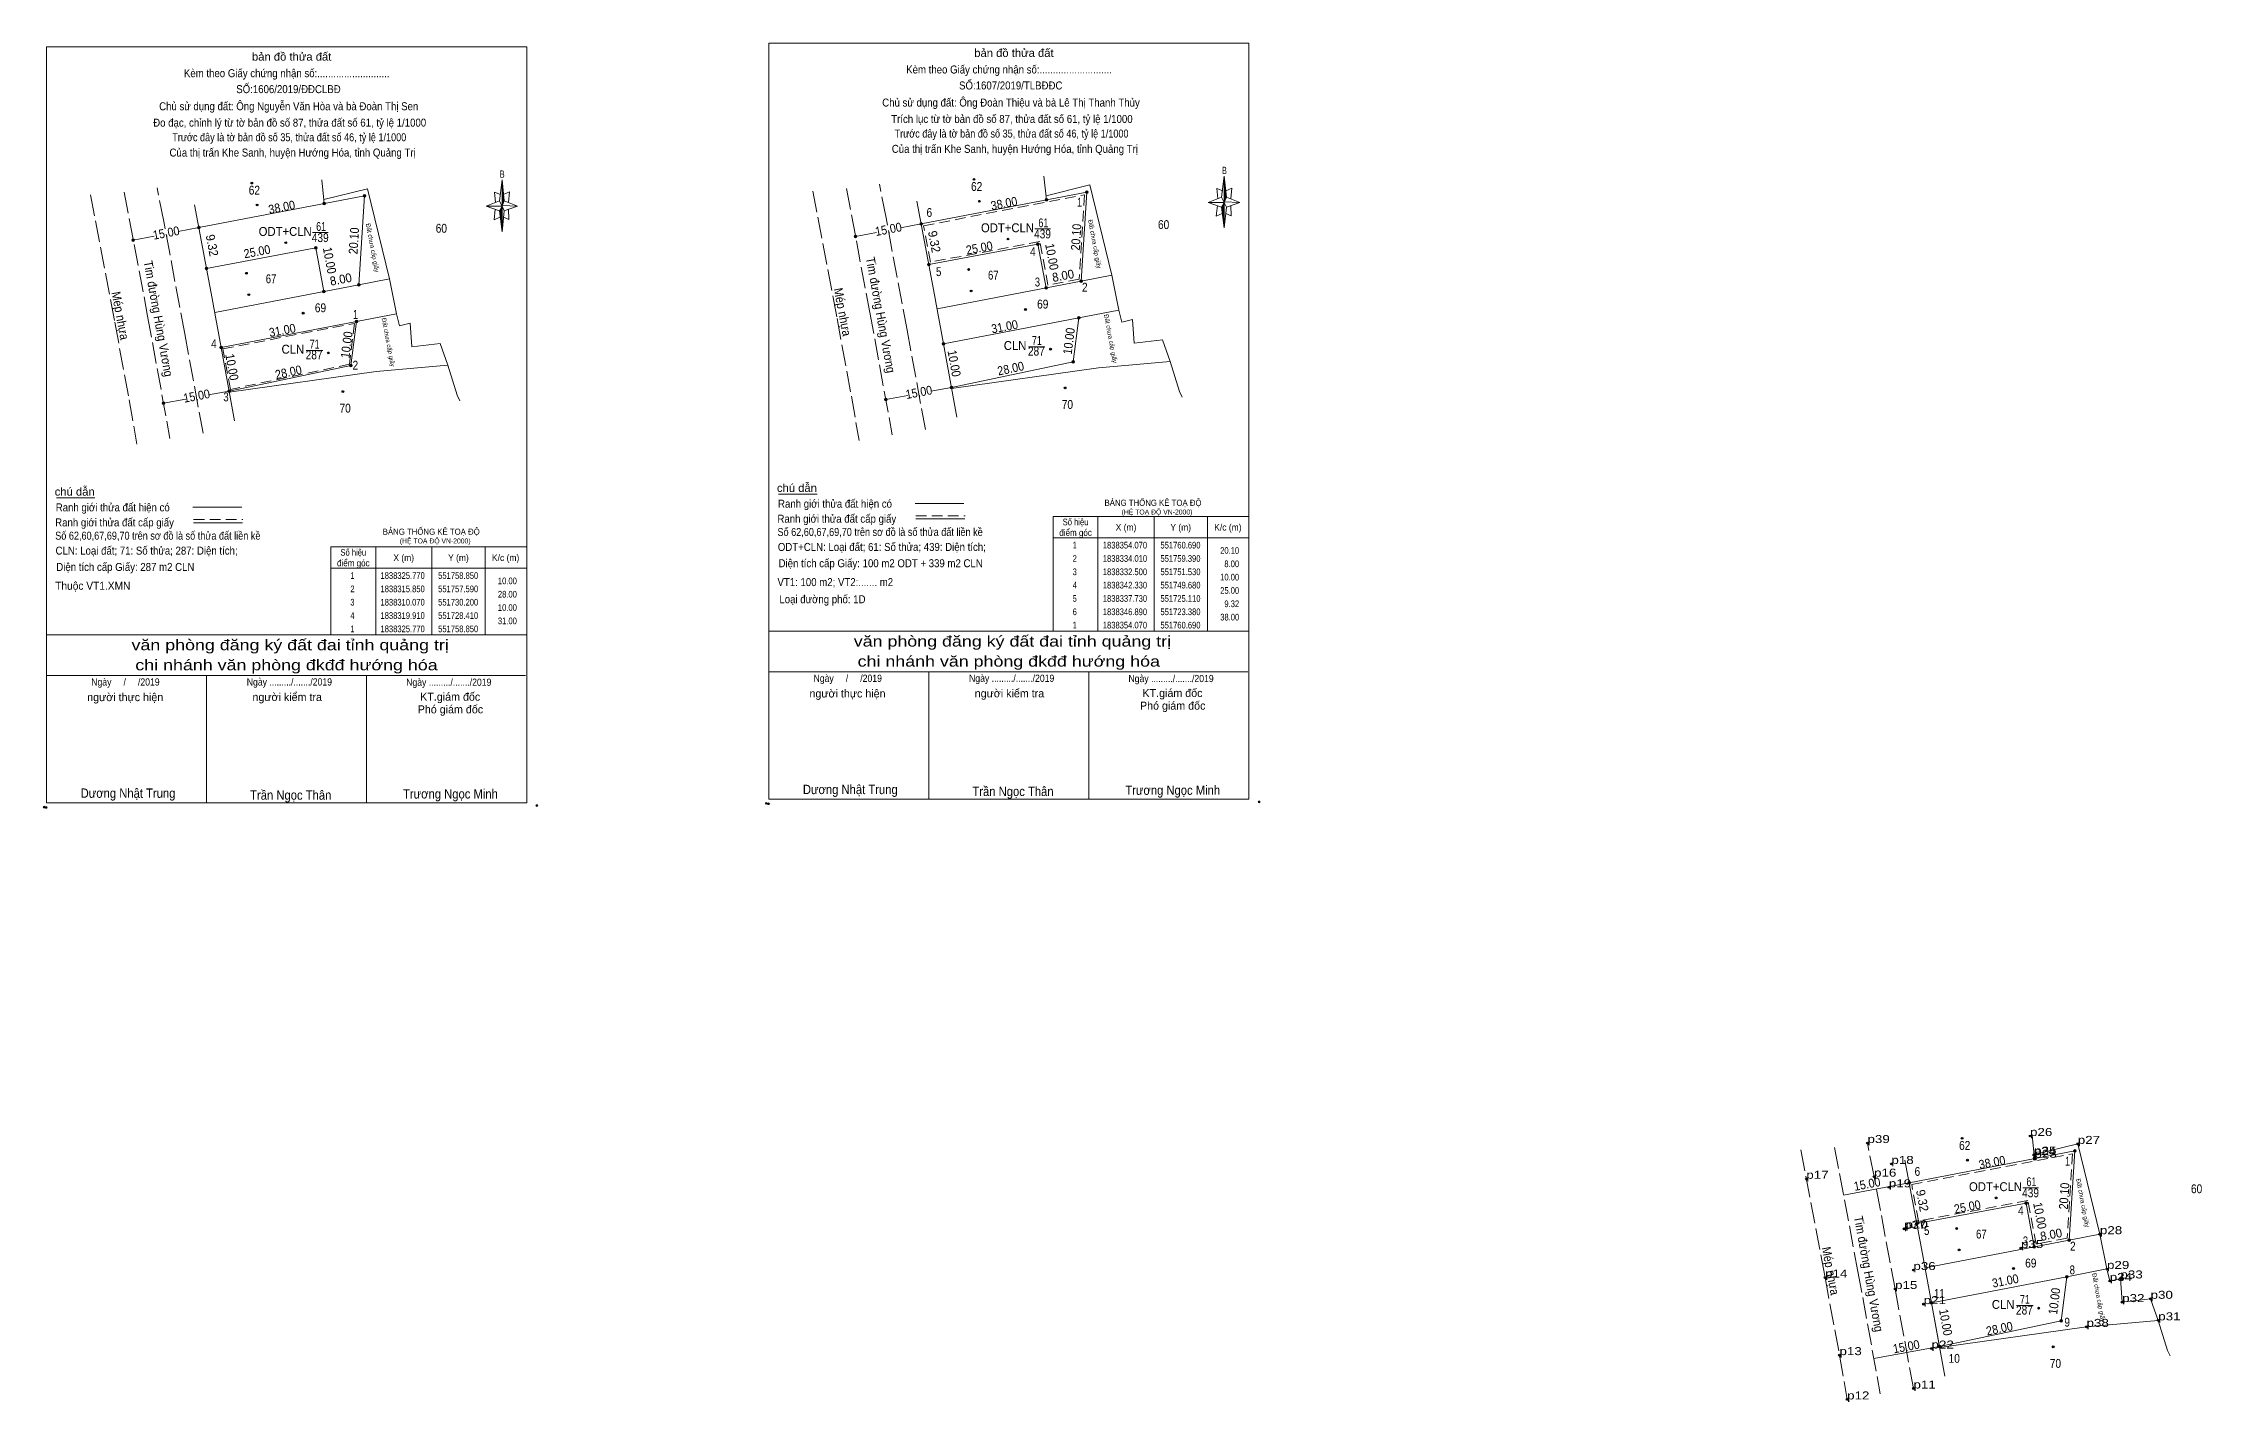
# Model space of a CAD drawing. Header units: metres. Extents: x 551304 to 551866, y 1837872 to 1838603.
# Drawn here: x 551303.7 to 551789.2, y 1838297.6 to 1838603.4 of the extents above; entities that cross this region are included whole.
import ezdxf
from ezdxf.enums import TextEntityAlignment as Align

# ---------------------------------------------------------------- set-up
doc = ezdxf.new("R2010")
doc.units = ezdxf.units.M
doc.header["$LTSCALE"] = 0.8
doc.header["$PDMODE"] = 32
doc.header["$PDSIZE"] = 0.4
doc.linetypes.add('LONG_DASHED', pattern=[7.5, 6, -1.5])
doc.linetypes.add('MEDIUM_DASHED', pattern=[4.5, 3, -1.5])
for name, color, linetype, lineweight in [('1', 7, 'Continuous', 13), ('10', 7, 'Continuous', 13), ('17', 7, 'Continuous', 13), ('5', 7, 'Continuous', 13), ('52', 7, 'Continuous', 13), ('6', 7, 'Continuous', 13), ('63', 7, 'Continuous', 13)]:
    doc.layers.add(name, color=color, linetype=linetype, lineweight=lineweight)
for name, color, linetype in [('12', 7, 'Continuous'), ('13', 7, 'Continuous'), ('7', 7, 'Continuous')]:
    doc.layers.add(name, color=color, linetype=linetype)

msp = doc.modelspace()

# ---------------------------------------------------------------- hatches: boundary and pattern name
at = {"layer": '5'}
for points in [[(551406.89, 1838572.6), (551407.37, 1838567.92), (551406.89, 1838566.72)], [(551569.35, 1838573.43), (551569.83, 1838568.75), (551569.35, 1838567.55)], [(551406.89, 1838566.72), (551406.89, 1838560.96), (551406.29, 1838565.64)], [(551569.35, 1838567.55), (551569.35, 1838561.79), (551568.75, 1838566.47)]]:
    msp.add_hatch(color=256, dxfattribs=at).paths.add_polyline_path(points)
at = {"layer": '63'}
for points in [[(551367.2, 1838567.3, 1), (551366.6, 1838567.3, 1)], [(551376.29, 1838569.05, 1), (551375.69, 1838569.05, 1)], [(551529.66, 1838568.13, 1), (551529.06, 1838568.13, 1)], [(551538.75, 1838569.88, 1), (551538.15, 1838569.88, 1)], [(551338.98, 1838561.87, 1), (551338.38, 1838561.87, 1)], [(551501.44, 1838562.7, 1), (551500.84, 1838562.7, 1)], [(551324.24, 1838559.08, 1), (551323.64, 1838559.08, 1)], [(551365.28, 1838557.31, 1), (551364.68, 1838557.31, 1)], [(551486.7, 1838559.91, 1), (551486.1, 1838559.91, 1)], [(551527.74, 1838558.14, 1), (551527.14, 1838558.14, 1)], [(551340.71, 1838552.71, 1), (551340.11, 1838552.71, 1)], [(551503.17, 1838553.54, 1), (551502.57, 1838553.54, 1)], [(551367.13, 1838547.48, 1), (551366.53, 1838547.48, 1)], [(551374.99, 1838548.99, 1), (551374.39, 1838548.99, 1)], [(551529.59, 1838548.31, 1), (551528.99, 1838548.31, 1)], [(551537.45, 1838549.82, 1), (551536.85, 1838549.82, 1)], [(551374.45, 1838540.75, 1), (551373.85, 1838540.75, 1)], [(551536.91, 1838541.58, 1), (551536.31, 1838541.58, 1)], [(551344.01, 1838534.89, 1), (551343.41, 1838534.89, 1)], [(551506.47, 1838535.72, 1), (551505.87, 1838535.72, 1)], [(551373.19, 1838530.83, 1), (551372.59, 1838530.83, 1)], [(551535.65, 1838531.66, 1), (551535.05, 1838531.66, 1)], [(551345.8, 1838525.05, 1), (551345.2, 1838525.05, 1)], [(551493.5, 1838523.2, 1), (551492.9, 1838523.2, 1)], [(551508.26, 1838525.88, 1), (551507.66, 1838525.88, 1)], [(551331.04, 1838522.37, 1), (551330.44, 1838522.37, 1)], [(551760.99, 1838354.07, 1), (551760.39, 1838354.07, 1)], [(551751.9, 1838352.32, 1), (551751.3, 1838352.32, 1)], [(551723.68, 1838346.89, 1), (551723.08, 1838346.89, 1)], [(551749.98, 1838342.33, 1), (551749.38, 1838342.33, 1)], [(551725.41, 1838337.73, 1), (551724.81, 1838337.73, 1)], [(551759.69, 1838334.01, 1), (551759.09, 1838334.01, 1)], [(551751.83, 1838332.5, 1), (551751.23, 1838332.5, 1)], [(551759.15, 1838325.77, 1), (551758.55, 1838325.77, 1)], [(551728.71, 1838319.91, 1), (551728.11, 1838319.91, 1)], [(551757.89, 1838315.85, 1), (551757.29, 1838315.85, 1)], [(551730.5, 1838310.07, 1), (551729.9, 1838310.07, 1)]]:
    msp.add_hatch(color=256, dxfattribs=at).paths.add_polyline_path(points)

# ---------------------------------------------------------------- linework, layer by layer
at = {"layer": '1', "linetype": 'MEDIUM_DASHED'}
for points in [[(551537.91, 1838569.27), (551536.68, 1838550.24), (551529.69, 1838548.9), (551527.84, 1838558.72), (551503.27, 1838554.12), (551501.72, 1838562.3)], [(551373.74, 1838540.32), (551372.57, 1838531.12), (551345.78, 1838525.47), (551344.12, 1838534.61)], [(551760.15, 1838353.46), (551758.92, 1838334.43), (551751.93, 1838333.09), (551750.08, 1838342.91), (551725.51, 1838338.31), (551723.96, 1838346.49)]]:
    msp.add_lwpolyline(points, close=True, dxfattribs=at)
at = {"layer": '1'}
msp.add_lwpolyline([(551758.85, 1838325.77), (551757.59, 1838315.85), (551730.2, 1838310.07), (551728.41, 1838319.91)], close=True, dxfattribs=at)
at = {"layer": '10'}
for p, q in [((551366.33, 1838572.61), (551366.9, 1838567.3)), ((551528.79, 1838573.44), (551529.36, 1838568.13)), ((551337.71, 1838566.99), (551341.92, 1838544.73)), ((551374.69, 1838548.99), (551375.99, 1838569.05)), ((551500.17, 1838567.82), (551504.38, 1838545.56)), ((551537.15, 1838549.82), (551538.45, 1838569.88)), ((551340.41, 1838552.71), (551364.98, 1838557.31)), ((551366.83, 1838547.48), (551364.98, 1838557.31)), ((551502.87, 1838553.54), (551527.44, 1838558.14)), ((551529.29, 1838548.31), (551527.44, 1838558.14)), ((551342.28, 1838542.76), (551374.69, 1838548.99)), ((551374.69, 1838548.99), (551381.6, 1838550.32)), ((551504.74, 1838543.59), (551537.15, 1838549.82)), ((551537.15, 1838549.82), (551544.06, 1838551.15)), ((551341.94, 1838544.63), (551343.71, 1838534.89)), ((551374.15, 1838540.75), (551383.19, 1838542.49)), ((551504.4, 1838545.46), (551506.17, 1838535.72)), ((551536.61, 1838541.58), (551545.65, 1838543.32)), ((551343.71, 1838534.89), (551374.15, 1838540.75)), ((551506.17, 1838535.72), (551536.61, 1838541.58)), ((551343.71, 1838534.89), (551346.71, 1838518.4)), ((551506.17, 1838535.72), (551509.17, 1838519.23)), ((551345.54, 1838524.83), (551378.6, 1838529.46)), ((551378.6, 1838529.46), (551394.72, 1838530.93)), ((551508, 1838525.66), (551541.06, 1838530.29)), ((551541.06, 1838530.29), (551557.18, 1838531.76)), ((551396.83, 1838524.13), (551397.41, 1838522.92)), ((551559.29, 1838524.96), (551559.87, 1838523.75)), ((551751.03, 1838357.63), (551751.6, 1838352.32)), ((551759.39, 1838334.01), (551760.69, 1838354.07)), ((551722.41, 1838352.01), (551726.62, 1838329.75)), ((551725.11, 1838337.73), (551749.68, 1838342.33)), ((551751.53, 1838332.5), (551749.68, 1838342.33)), ((551726.98, 1838327.78), (551759.39, 1838334.01)), ((551759.39, 1838334.01), (551766.3, 1838335.34)), ((551726.64, 1838329.65), (551728.41, 1838319.91)), ((551728.41, 1838319.91), (551758.85, 1838325.77)), ((551758.85, 1838325.77), (551767.89, 1838327.51)), ((551728.41, 1838319.91), (551731.41, 1838303.42)), ((551730.24, 1838309.85), (551763.3, 1838314.48)), ((551763.3, 1838314.48), (551779.42, 1838315.95)), ((551781.53, 1838309.15), (551782.11, 1838307.94))]:
    msp.add_line(p, q, dxfattribs=at)
at = {"layer": '10', "linetype": 'LONG_DASHED'}
for points in [[(551502.13, 1838516.42), (551497.99, 1838538.82), (551493.26, 1838564.1), (551491.78, 1838571.66)], [(551314.33, 1838569.27), (551319.79, 1838540.57), (551323.02, 1838523.1), (551324.74, 1838513.13)], [(551321.9, 1838569.85), (551327.18, 1838541.94), (551332.19, 1838514.41)], [(551339.67, 1838515.59), (551335.53, 1838537.99), (551330.8, 1838563.27), (551329.32, 1838570.83)], [(551476.79, 1838570.1), (551482.25, 1838541.4), (551485.48, 1838523.93), (551487.2, 1838513.96)], [(551484.36, 1838570.68), (551489.64, 1838542.77), (551494.65, 1838515.24)], [(551699.03, 1838354.29), (551704.49, 1838325.59), (551707.72, 1838308.12), (551709.44, 1838298.15)], [(551706.6, 1838354.87), (551711.88, 1838326.96), (551716.89, 1838299.43)], [(551724.37, 1838300.61), (551720.23, 1838323.01), (551715.5, 1838348.29), (551714.02, 1838355.85)]]:
    msp.add_lwpolyline(points, dxfattribs=at)
at = {"layer": '10'}
for points in [[(551529.26, 1838569.06), (551539.08, 1838571.47), (551544.06, 1838551.15)], [(551366.8, 1838568.23), (551376.62, 1838570.64), (551381.6, 1838550.32)], [(551394.72, 1838530.93), (551393, 1838535.78), (551386.61, 1838535.04), (551386.22, 1838540.36), (551383.82, 1838539.78), (551383.19, 1838542.49), (551381.6, 1838550.32)], [(551557.18, 1838531.76), (551555.46, 1838536.61), (551549.07, 1838535.87), (551548.68, 1838541.19), (551546.28, 1838540.61), (551545.65, 1838543.32), (551544.06, 1838551.15)], [(551345.5, 1838525.05), (551372.89, 1838530.83), (551374.15, 1838540.75)], [(551507.96, 1838525.88), (551535.35, 1838531.66), (551536.61, 1838541.58)], [(551394.72, 1838530.93), (551396.83, 1838524.13), (551397.41, 1838522.92)], [(551557.18, 1838531.76), (551559.29, 1838524.96), (551559.87, 1838523.75)], [(551751.5, 1838353.25), (551761.32, 1838355.66), (551766.3, 1838335.34)], [(551779.42, 1838315.95), (551777.7, 1838320.8), (551771.31, 1838320.06), (551770.92, 1838325.38), (551768.52, 1838324.8), (551767.89, 1838327.51), (551766.3, 1838335.34)], [(551730.2, 1838310.07), (551757.59, 1838315.85), (551758.85, 1838325.77)], [(551779.42, 1838315.95), (551781.53, 1838309.15), (551782.11, 1838307.94)]]:
    msp.add_lwpolyline(points, dxfattribs=at)
at = {"layer": '13'}
for p in [(551350.59, 1838571.9), (551513.05, 1838572.73), (551351.79, 1838566.97), (551514.25, 1838567.8), (551358.24, 1838558.48), (551520.7, 1838559.31), (551511.85, 1838552.44), (551349.39, 1838551.61), (551512.41, 1838547.61), (551349.95, 1838546.78), (551362.17, 1838542.61), (551524.63, 1838543.44), (551367.82, 1838533.68), (551530.28, 1838534.51), (551371.1, 1838524.97), (551533.56, 1838525.8), (551735.29, 1838356.92), (551736.49, 1838351.99), (551742.94, 1838343.5), (551734.09, 1838336.63), (551734.65, 1838331.8), (551746.87, 1838327.63), (551752.52, 1838318.7), (551755.8, 1838309.99)]:
    msp.add_point(p, dxfattribs=at)
at = {"layer": '17'}
for p, q in [((551306.65, 1838501.07), (551315.33, 1838501.07)), ((551469.11, 1838501.9), (551477.79, 1838501.9))]:
    msp.add_line(p, q, dxfattribs=at)
at = {"layer": '5'}
for p, q in [((551406.29, 1838567.92), (551406.89, 1838572.6)), ((551568.75, 1838568.75), (551569.35, 1838573.43)), ((551406.29, 1838565.64), (551403.29, 1838566.72)), ((551407.37, 1838567.92), (551410.37, 1838566.72)), ((551568.75, 1838566.47), (551565.75, 1838567.55)), ((551569.83, 1838568.75), (551572.83, 1838567.55)), ((551570.79, 1838566.83), (551570.91, 1838564.55)), ((551407.37, 1838565.64), (551406.89, 1838560.96)), ((551408.45, 1838563.72), (551407.25, 1838564.2)), ((551408.33, 1838566), (551408.45, 1838563.72)), ((551569.83, 1838566.47), (551569.35, 1838561.79)), ((551570.91, 1838564.55), (551569.71, 1838565.03)), ((551304.44, 1838470.2), (551412.44, 1838470.2)), ((551466.9, 1838471.03), (551574.9, 1838471.03)), ((551304.44, 1838461.08), (551412.2, 1838461.08)), ((551304.44, 1838461.08), (551412.2, 1838461.08)), ((551304.44, 1838461.08), (551412.2, 1838461.08)), ((551340.44, 1838432.4), (551340.44, 1838461.08)), ((551376.44, 1838432.4), (551376.44, 1838461.08)), ((551466.9, 1838461.91), (551574.66, 1838461.91)), ((551466.9, 1838461.91), (551574.66, 1838461.91)), ((551466.9, 1838461.91), (551574.66, 1838461.91)), ((551502.9, 1838433.23), (551502.9, 1838461.91)), ((551538.9, 1838433.23), (551538.9, 1838461.91))]:
    msp.add_line(p, q, dxfattribs=at)
for points in [[(551304.44, 1838602.56), (551412.44, 1838602.56), (551412.44, 1838432.4), (551304.44, 1838432.4)], [(551466.9, 1838603.39), (551574.9, 1838603.39), (551574.9, 1838433.23), (551466.9, 1838433.23)], [(551406.89, 1838572.6), (551407.37, 1838567.92), (551406.89, 1838566.72)], [(551569.35, 1838573.43), (551569.83, 1838568.75), (551569.35, 1838567.55)], [(551406.89, 1838566.72), (551403.29, 1838566.72), (551406.29, 1838567.92), (551407.37, 1838565.64), (551410.37, 1838566.72), (551406.89, 1838566.84)], [(551406.89, 1838566.72), (551406.89, 1838560.96), (551406.29, 1838565.64)], [(551569.35, 1838567.55), (551565.75, 1838567.55), (551568.75, 1838568.75), (551569.83, 1838566.47), (551572.83, 1838567.55), (551569.35, 1838567.67)], [(551569.35, 1838567.55), (551569.35, 1838561.79), (551568.75, 1838566.47)]]:
    msp.add_lwpolyline(points, close=True, dxfattribs=at)
for points in [[(551406.89, 1838566.72), (551406.29, 1838567.92), (551403.29, 1838566.72)], [(551406.53, 1838569.36), (551405.21, 1838569.84), (551405.45, 1838567.56)], [(551406.89, 1838566.72), (551407.37, 1838565.64), (551410.37, 1838566.72)], [(551407.25, 1838569.36), (551408.57, 1838569.96), (551408.33, 1838567.56)], [(551569.35, 1838567.55), (551568.75, 1838568.75), (551565.75, 1838567.55)], [(551567.79, 1838566.83), (551567.55, 1838564.43), (551568.87, 1838565.03)], [(551568.99, 1838570.19), (551567.67, 1838570.67), (551567.91, 1838568.39)], [(551569.35, 1838567.55), (551569.83, 1838566.47), (551572.83, 1838567.55)], [(551569.71, 1838570.19), (551571.03, 1838570.79), (551570.79, 1838568.39)], [(551405.33, 1838566), (551405.09, 1838563.6), (551406.41, 1838564.2)], [(551412.44, 1838432.4), (551304.44, 1838432.4), (551304.44, 1838461.08)], [(551574.9, 1838433.23), (551466.9, 1838433.23), (551466.9, 1838461.91)]]:
    msp.add_lwpolyline(points, dxfattribs=at)
for p in [(551303.88, 1838431.47), (551304.36, 1838431.39), (551466.34, 1838432.3), (551466.82, 1838432.22)]:
    msp.add_point(p, dxfattribs=at)
at = {"layer": '52'}
for p, q in [((551375.99, 1838569.05), (551338.68, 1838561.87)), ((551538.45, 1838569.88), (551501.14, 1838562.7)), ((551760.69, 1838354.07), (551723.38, 1838346.89))]:
    msp.add_line(p, q, dxfattribs=at)
at = {"layer": '6'}
for p, q in [((551337.37, 1838498.98), (551348.33, 1838498.98)), ((551499.83, 1838499.81), (551510.79, 1838499.81)), ((551337.53, 1838495.47), (551348.5, 1838495.47)), ((551499.99, 1838496.3), (551510.96, 1838496.3))]:
    msp.add_line(p, q, dxfattribs=at)
at = {"layer": '6', "linetype": 'MEDIUM_DASHED'}
for p, q in [((551337.53, 1838496.21), (551348.57, 1838496.21)), ((551499.99, 1838497.04), (551511.03, 1838497.04))]:
    msp.add_line(p, q, dxfattribs=at)
at = {"layer": '6'}
for p in [(551414.72, 1838431.8), (551577.18, 1838432.63)]:
    msp.add_point(p, dxfattribs=at)
at = {"layer": '63'}
for p, q in [((551334.04, 1838560.99), (551338.68, 1838561.87)), ((551496.5, 1838561.82), (551501.14, 1838562.7)), ((551323.94, 1838559.08), (551328.64, 1838559.97)), ((551364.29, 1838560.75), (551367.82, 1838560.75)), ((551486.4, 1838559.91), (551491.1, 1838560.8)), ((551526.75, 1838561.58), (551530.28, 1838561.58)), ((551362.86, 1838534.25), (551366.56, 1838534.25)), ((551525.32, 1838535.08), (551529.02, 1838535.08)), ((551330.74, 1838522.37), (551335.74, 1838523.28)), ((551340.85, 1838524.21), (551345.5, 1838525.05)), ((551493.2, 1838523.2), (551498.2, 1838524.11)), ((551503.31, 1838525.04), (551507.96, 1838525.88)), ((551540.94, 1838496.83), (551540.94, 1838471.03)), ((551553.54, 1838496.83), (551553.54, 1838471.03)), ((551565.54, 1838496.83), (551565.54, 1838471.03)), ((551378.48, 1838490), (551378.48, 1838470.2)), ((551391.08, 1838490), (551391.08, 1838470.2)), ((551403.08, 1838490), (551403.08, 1838470.2)), ((551530.86, 1838492.03), (551574.9, 1838492.03)), ((551368.4, 1838485.2), (551412.44, 1838485.2)), ((551708.64, 1838344.1), (551723.38, 1838346.89)), ((551748.99, 1838345.77), (551752.52, 1838345.77)), ((551747.56, 1838319.27), (551751.26, 1838319.27)), ((551715.44, 1838307.39), (551730.2, 1838310.07))]:
    msp.add_line(p, q, dxfattribs=at)
for points in [[(551530.86, 1838496.83), (551574.9, 1838496.83), (551574.9, 1838471.03), (551530.86, 1838471.03)], [(551368.4, 1838490), (551412.44, 1838490), (551412.44, 1838470.2), (551368.4, 1838470.2)]]:
    msp.add_lwpolyline(points, close=True, dxfattribs=at)
for centre in [(551366.9, 1838567.3), (551375.99, 1838569.05), (551529.36, 1838568.13), (551538.45, 1838569.88), (551338.68, 1838561.87), (551501.14, 1838562.7), (551323.94, 1838559.08), (551364.98, 1838557.31), (551486.4, 1838559.91), (551527.44, 1838558.14), (551340.41, 1838552.71), (551502.87, 1838553.54), (551366.83, 1838547.48), (551374.69, 1838548.99), (551529.29, 1838548.31), (551537.15, 1838549.82), (551374.15, 1838540.75), (551536.61, 1838541.58), (551343.71, 1838534.89), (551506.17, 1838535.72), (551372.89, 1838530.83), (551535.35, 1838531.66), (551345.5, 1838525.05), (551493.2, 1838523.2), (551507.96, 1838525.88), (551330.74, 1838522.37), (551760.69, 1838354.07), (551751.6, 1838352.32), (551723.38, 1838346.89), (551749.68, 1838342.33), (551725.11, 1838337.73), (551759.39, 1838334.01), (551751.53, 1838332.5), (551758.85, 1838325.77), (551728.41, 1838319.91), (551757.59, 1838315.85), (551730.2, 1838310.07)]:
    msp.add_circle(centre, 0.3, dxfattribs=at)
at = {"layer": '7'}
for p in [(551714.02, 1838355.85), (551750.58, 1838357.44), (551751.4, 1838353.14), (551751.5, 1838353.25), (551761.32, 1838355.67), (551715.51, 1838348.29), (551719.4, 1838351.15), (551751.58, 1838352.54), (551700.26, 1838347.81), (551718.83, 1838345.89), (551722.24, 1838336.55), (551722.58, 1838336.64), (551766.3, 1838335.34), (551748.54, 1838332.21), (551704.49, 1838325.59), (551724.34, 1838327.27), (551767.89, 1838327.51), (551768.52, 1838324.8), (551770.92, 1838325.38), (551720.23, 1838323.01), (551726.65, 1838319.6), (551771.31, 1838320.05), (551777.7, 1838320.81), (551763.3, 1838314.48), (551779.42, 1838315.95), (551728.43, 1838309.6), (551707.72, 1838308.12), (551724.37, 1838300.61), (551709.44, 1838298.15)]:
    msp.add_point(p, dxfattribs=at)

# ---------------------------------------------------------------- texts
at = {"layer": '1'}
for s, width, p in [('62', 0.85, (551513.645, 1838570.13)), ('62', 0.85, (551351.185, 1838569.3)), ('ODT+CLN', 0.95, (551358.12, 1838560.01)), ('61', 0.75, (551366.2, 1838561.13)), ('60', 0.85, (551393.24, 1838560.72)), ('ODT+CLN', 0.95, (551520.58, 1838560.84)), ('61', 0.75, (551528.66, 1838561.96)), ('60', 0.85, (551555.7, 1838561.55)), ('439', 0.85, (551366, 1838558.62)), ('439', 0.85, (551528.46, 1838559.45)), ('67', 0.8, (551517.395, 1838550.18)), ('67', 0.8, (551354.935, 1838549.35)), ('69', 0.85, (551366.055, 1838542.83)), ('69', 0.85, (551528.515, 1838543.66)), ('71', 0.75, (551527.2, 1838535.49)), ('CLN', 0.95, (551359.835, 1838533.51)), ('287', 0.85, (551364.62, 1838532.24)), ('71', 0.75, (551364.74, 1838534.66)), ('CLN', 0.95, (551522.295, 1838534.34)), ('287', 0.85, (551527.08, 1838533.07)), ('70', 0.85, (551534.06, 1838521.07)), ('70', 0.85, (551371.6, 1838520.24)), ('62', 0.85, (551735.885, 1838354.32)), ('61', 0.75, (551750.9, 1838346.15)), ('ODT+CLN', 0.95, (551742.82, 1838345.03)), ('439', 0.85, (551750.7, 1838343.64)), ('60', 0.85, (551788.05, 1838344.56)), ('67', 0.8, (551739.635, 1838334.37)), ('69', 0.85, (551750.755, 1838327.85)), ('CLN', 0.95, (551744.535, 1838318.53)), ('287', 0.85, (551749.32, 1838317.26)), ('71', 0.75, (551749.44, 1838319.68)), ('70', 0.85, (551756.3, 1838305.26))]:
    msp.add_text(s, height=2, dxfattribs=dict(at, width=width)).set_placement(p, align=Align.CENTER)
for s, height, width, p in [('BẢNG THỐNG KÊ TOẠ ĐỘ ', 1.38, 0.95, (551542.41, 1838499.26)), ('(HỆ TOẠ ĐỘ VN-2000)', 1.116, 0.9, (551546.25, 1838497.31)), ('BẢNG THỐNG KÊ TOẠ ĐỘ ', 1.38, 0.95, (551380.06, 1838492.75)), ('(HỆ TOẠ ĐỘ VN-2000)', 1.116, 0.9, (551383.9, 1838490.8))]:
    msp.add_text(s, height=height, dxfattribs=dict(at, width=width)).set_placement(p)
at = {"layer": '12', "width": 1.25}
for s, p in [('p26', (551750.58, 1838357.44)), ('p39', (551714.02, 1838355.85)), ('p18', (551719.4, 1838351.15)), ('p24', (551751.4, 1838353.14)), ('p25', (551751.5, 1838353.25)), ('p23', (551751.58, 1838352.54)), ('p27', (551761.32, 1838355.66)), ('p17', (551700.26, 1838347.81)), ('p16', (551715.5, 1838348.29)), ('p19', (551718.83, 1838345.89)), ('p37', (551722.24, 1838336.55)), ('p20', (551722.58, 1838336.64)), ('p35', (551748.54, 1838332.22)), ('p28', (551766.3, 1838335.34)), ('p36', (551724.34, 1838327.27)), ('p29', (551767.89, 1838327.51)), ('p14', (551704.49, 1838325.59)), ('p15', (551720.23, 1838323.01)), ('p34', (551768.52, 1838324.8)), ('p33', (551770.92, 1838325.38)), ('p21', (551726.65, 1838319.6)), ('p32', (551771.31, 1838320.06)), ('p30', (551777.7, 1838320.8)), ('p38', (551763.3, 1838314.48)), ('p31', (551779.42, 1838315.95)), ('p13', (551707.72, 1838308.12)), ('p22', (551728.43, 1838309.6)), ('p12', (551709.44, 1838298.15)), ('p11', (551724.37, 1838300.61))]:
    msp.add_text(s, height=1.8, dxfattribs=at).set_placement(p)
at = {"layer": '5'}
for s, height, width, p in [('bản đồ thửa đất', 1.8, 1.05, (551359.57, 1838599.46)), ('bản đồ thửa đất', 1.8, 1.05, (551522.03, 1838600.29)), ('Kèm theo Giấy chứng nhận số:...........................', 1.8, 0.9, (551358.46, 1838595.73)), ('Kèm theo Giấy chứng nhận số:...........................', 1.8, 0.9, (551520.92, 1838596.56)), ('SỐ:1606/2019/ĐĐCLBĐ', 1.8, 0.9, (551358.855, 1838592.14)), ('Chủ sử dụng đất: Ông Đoàn Thiệu và bà Lê Thị Thanh Thủy', 1.8, 0.9, (551521.37, 1838589.12)), ('SỐ:1607/2019/TLBĐĐC', 1.8, 0.9, (551521.315, 1838592.97)), ('Đo đạc, chỉnh lý từ tờ bản đồ số 87, thửa đất số 61, tỷ lệ 1/1000 ', 1.8, 0.9, (551359.425, 1838584.6)), ('Chủ sử dụng đất: Ông Nguyễn Văn Hòa và bà Đoàn Thị Sen', 1.8, 0.9, (551358.91, 1838588.29)), ('Trích lục từ tờ bản đồ số 87, thửa đất số 61, tỷ lệ 1/1000 ', 1.8, 0.9, (551521.885, 1838585.43)), ('Trước đây là tờ bản đồ số 35, thửa đất số 46, tỷ lệ 1/1000 ', 1.8, 0.85, (551359.32, 1838581.31)), ('Trước đây là tờ bản đồ số 35, thửa đất số 46, tỷ lệ 1/1000 ', 1.8, 0.85, (551521.78, 1838582.14)), ('Của thị trấn Khe Sanh, huyện Hướng Hóa, tỉnh Quảng Trị', 1.8, 0.9, (551359.785, 1838577.87)), ('Của thị trấn Khe Sanh, huyện Hướng Hóa, tỉnh Quảng Trị', 1.8, 0.9, (551522.245, 1838578.7)), ('B', 1.653, 0.75, (551406.92, 1838573.08)), ('B', 1.653, 0.75, (551569.38, 1838573.91)), ('văn phòng đăng ký đất đai tỉnh quảng trị', 2.4, 1.25, (551521.695, 1838467.59)), ('văn phòng đăng ký đất đai tỉnh quảng trị', 2.4, 1.25, (551359.235, 1838466.76)), ('chi nhánh văn phòng đkđđ hướng hóa', 2.4, 1.25, (551358.41, 1838462.25)), ('chi nhánh văn phòng đkđđ hướng hóa', 2.4, 1.25, (551520.875, 1838463.08)), ('Ngày     /     /2019', 1.62, 0.9, (551322.185, 1838458.81)), ('Ngày ........./......./2019', 1.62, 0.9, (551359.06, 1838458.82)), ('Ngày ........./......./2019', 1.62, 0.9, (551394.91, 1838458.76)), ('Ngày     /     /2019', 1.62, 0.9, (551484.65, 1838459.64)), ('Ngày ........./......./2019', 1.62, 0.9, (551521.525, 1838459.65)), ('Ngày ........./......./2019', 1.62, 0.9, (551557.375, 1838459.59)), ('Dương Nhật Trung', 2.1, 0.9, (551322.77, 1838433.55)), ('Trương Ngọc Minh', 2.1, 0.9, (551395.29, 1838433.39)), ('Dương Nhật Trung', 2.1, 0.9, (551485.23, 1838434.38)), ('Trần Ngọc Thân', 2.1, 0.9, (551521.825, 1838433.95)), ('Trương Ngọc Minh', 2.1, 0.9, (551557.75, 1838434.22)), ('Trần Ngọc Thân', 2.1, 0.9, (551359.365, 1838433.12))]:
    msp.add_text(s, height=height, dxfattribs=dict(at, width=width)).set_placement(p, align=Align.CENTER)
for s, p in [('người thực hiện', (551322.135, 1838455.3)), ('người kiểm tra', (551358.57, 1838455.33)), ('KT.giám đốc', (551395.235, 1838455.4)), ('người thực hiện', (551484.6, 1838456.13)), ('người kiểm tra', (551521.03, 1838456.16)), ('Phó giám đốc', (551557.74, 1838453.39)), ('KT.giám đốc', (551557.695, 1838456.23)), ('Phó giám đốc', (551395.28, 1838452.56))]:
    msp.add_text(s, height=1.8, dxfattribs=at).set_placement(p, align=Align.CENTER)
at = {"layer": '6'}
for s, width, p in [('chú dẫn', 1.05, (551306.27, 1838501.56)), ('chú dẫn', 1.05, (551468.73, 1838502.39)), ('Ranh giới thửa đất hiện có ', 0.9, (551306.51, 1838498.01)), ('Ranh giới thửa đất hiện có ', 0.9, (551468.97, 1838498.84)), ('Ranh giới thửa đất cấp giấy', 0.9, (551306.38, 1838494.63)), ('Số 62,60,67,69,70 trên sơ đồ là số thửa đất liền kề', 0.85, (551468.85, 1838492.48)), ('Ranh giới thửa đất cấp giấy', 0.9, (551468.84, 1838495.46)), ('Số 62,60,67,69,70 trên sơ đồ là số thửa đất liền kề', 0.85, (551306.39, 1838491.65)), ('CLN: Loại đất; 71: Số thửa; 287: Diện tích;', 0.9, (551306.47, 1838488.28)), ('ODT+CLN: Loại đất; 61: Số thửa; 439: Diện tích;', 0.9, (551468.93, 1838489.11)), ('Diện tích cấp Giấy: 287 m2 CLN', 0.9, (551306.63, 1838484.61)), ('Diện tích cấp Giấy: 100 m2 ODT + 339 m2 CLN', 0.9, (551469.09, 1838485.44)), ('Thuộc VT1.XMN', 0.95, (551306.39, 1838480.37)), ('VT1: 100 m2; VT2:....... m2', 0.9, (551468.85, 1838481.2)), ('Loại đường phố: 1D', 0.9, (551469.28, 1838477.34))]:
    msp.add_text(s, height=1.8, dxfattribs=dict(at, width=width)).set_placement(p)
at = {"layer": '63'}
for s, height, rotation, width, p in [('38.00', 2, 10.893, 0.9, (551357.531, 1838565.5052)), ('38.00', 2, 10.893, 0.9, (551519.991, 1838566.3352)), ('15.00', 2, 10.718, 0.9, (551331.529, 1838559.7052)), ('20.10', 2, 86.292, 0.9, (551374.5622, 1838558.8353)), ('Đất chưa cấp giấy', 1, 280.658, 0.9, (551377.2822, 1838557.2625)), ('15.00', 2, 10.718, 0.9, (551493.989, 1838560.5352)), ('20.10', 2, 86.292, 0.9, (551537.0222, 1838559.6653)), ('Đất chưa cấp giấy', 1, 280.658, 0.9, (551539.7422, 1838558.0925)), ('9.32', 2, 280.695, 0.95, (551340.6913, 1838557.6906)), ('25.00', 2, 10.604, 0.9, (551351.971, 1838555.5093)), ('10.00', 2, 280.658, 0.9, (551367.1321, 1838554.31)), ('9.32', 2, 280.695, 0.95, (551503.1513, 1838558.5206)), ('25.00', 2, 10.604, 0.9, (551514.431, 1838556.3393)), ('10.00', 2, 280.658, 0.9, (551529.5921, 1838555.14)), ('Tim đường Hùng Vương', 2, 280.314, 0.9, (551328.6205, 1838541.214)), ('Tim đường Hùng Vương', 2, 280.314, 0.9, (551491.0805, 1838542.044)), ('8.00', 2, 10.875, 0.95, (551533.2763, 1838550.0904)), ('Mép nhựa', 2, 280.771, 0.9, (551320.0546, 1838541.8769)), ('8.00', 2, 10.875, 0.95, (551370.8163, 1838549.2604)), ('Mép nhựa', 2, 280.771, 0.9, (551482.5146, 1838542.7069)), ('31.00', 2, 10.897, 0.9, (551357.661, 1838537.7854)), ('10.00', 2, 82.761, 0.9, (551372.9322, 1838535.379)), ('Đất chưa cấp giấy', 1, 280.658, 0.9, (551380.8422, 1838535.9825)), ('31.00', 2, 10.897, 0.9, (551520.121, 1838538.6154)), ('10.00', 2, 82.761, 0.9, (551535.3922, 1838536.209)), ('Đất chưa cấp giấy', 1, 280.658, 0.9, (551543.3022, 1838536.8125)), ('10.00', 2, 280.31, 0.9, (551345.1623, 1838530.314)), ('10.00', 2, 280.31, 0.9, (551507.6223, 1838531.144)), ('28.00', 2, 11.916, 0.9, (551359.0485, 1838528.3733)), ('28.00', 2, 11.916, 0.9, (551521.5085, 1838529.2033)), ('15.00', 2, 10.718, 0.9, (551338.379, 1838523.0152)), ('15.00', 2, 10.718, 0.9, (551500.839, 1838523.8452)), ('38.00', 2, 10.893, 0.9, (551742.236, 1838350.5262)), ('15.00', 2, 10.718, 0.9, (551714.124, 1838345.6462)), ('9.32', 2, 280.695, 0.95, (551725.3913, 1838342.7106)), ('20.10', 2, 86.292, 0.9, (551759.2622, 1838343.8553)), ('Đất chưa cấp giấy', 1, 280.658, 0.9, (551761.9822, 1838342.2825)), ('Tim đường Hùng Vương', 2, 280.314, 0.9, (551713.3205, 1838326.234)), ('25.00', 2, 10.604, 0.9, (551736.671, 1838340.5293)), ('10.00', 2, 280.658, 0.9, (551751.8321, 1838339.33)), ('8.00', 2, 10.875, 0.95, (551755.5163, 1838334.2804)), ('Mép nhựa', 2, 280.771, 0.9, (551704.7536, 1838326.9019)), ('31.00', 2, 10.897, 0.9, (551745.211, 1838323.8654)), ('Đất chưa cấp giấy', 1, 280.658, 0.9, (551765.5422, 1838321.0025)), ('10.00', 2, 82.761, 0.9, (551757.0422, 1838320.139)), ('10.00', 2, 280.31, 0.9, (551730.6423, 1838315.334)), ('28.00', 2, 11.916, 0.9, (551743.9085, 1838313.1333)), ('15.00', 2, 10.718, 0.9, (551722.934, 1838309.0662))]:
    msp.add_text(s, height=height, rotation=rotation, dxfattribs=dict(at, width=width)).set_placement(p, align=Align.CENTER)
for s, height, width, p in [(' 1', 2, 0.75, (551537.33, 1838566.59)), (' 6', 2, 0.85, (551503.64, 1838564.28)), (' 4', 2, 0.85, (551526.91, 1838555.45)), (' 5', 2, 0.8, (551505.7, 1838550.97)), (' 3', 2, 0.8, (551527.91, 1838548.63)), (' 2', 2, 0.85, (551538.6, 1838547.45)), (' 1', 2, 0.75, (551374.48, 1838541.33)), (' 4', 2, 0.85, (551342.72, 1838534.76)), (' 2', 2, 0.85, (551374.53, 1838529.9)), (' 3', 2, 0.8, (551345.4, 1838522.77)), ('20.10', 1.5, 0.85, (551572.69, 1838488.46)), ('8.00', 1.5, 0.85, (551572.68, 1838485.46)), ('28.00', 1.5, 0.85, (551410.23, 1838478.62)), ('10.00', 1.5, 0.85, (551410.23, 1838481.62)), ('25.00', 1.5, 0.85, (551572.69, 1838479.46)), ('10.00', 1.5, 0.85, (551572.69, 1838482.46)), ('10.00', 1.5, 0.85, (551410.23, 1838475.62)), ('38.00', 1.5, 0.85, (551572.7, 1838473.46)), ('9.32', 1.5, 0.85, (551572.69, 1838476.46)), ('31.00', 1.5, 0.85, (551410.23, 1838472.62)), (' 6', 2, 0.85, (551725.88, 1838348.47)), (' 1', 2, 0.75, (551759.57, 1838350.78)), (' 4', 2, 0.85, (551749.15, 1838339.64)), (' 5', 2, 0.8, (551727.94, 1838335.16)), (' 3', 2, 0.8, (551750.15, 1838332.82)), (' 2', 2, 0.85, (551760.84, 1838331.64)), (' 8', 2, 0.8, (551760.69, 1838326.3)), (' 11', 2, 0.8, (551731.38, 1838321.02)), (' 9', 2, 0.85, (551759.57, 1838314.53)), (' 10', 2, 0.85, (551734.8, 1838306.39))]:
    msp.add_text(s, height=height, dxfattribs=dict(at, width=width)).set_placement(p, align=Align.RIGHT)
for s, width, p in [('điểm góc', 0.9, (551535.9, 1838492.48)), ('Số hiệu', 0.85, (551535.9, 1838494.88)), ('X (m)', 0.95, (551547.245, 1838493.68)), ('Y (m)', 0.95, (551559.545, 1838493.68)), ('K/c (m)', 0.95, (551570.16, 1838493.68)), ('Số hiệu', 0.85, (551373.43, 1838488.04)), (' 1', 0.75, (551535.48, 1838489.66)), ('1838354.070', 0.85, (551547.005, 1838489.66)), ('551760.690', 0.85, (551559.495, 1838489.66)), ('điểm góc', 0.9, (551373.44, 1838485.64)), (' 1', 0.75, (551373.01, 1838482.82)), ('1838325.770', 0.85, (551384.535, 1838482.82)), ('X (m)', 0.95, (551384.775, 1838486.84)), ('551758.850', 0.85, (551397.025, 1838482.82)), ('Y (m)', 0.95, (551397.085, 1838486.84)), ('K/c (m)', 0.95, (551407.7, 1838486.84)), (' 3', 0.8, (551535.485, 1838483.66)), (' 2', 0.85, (551535.48, 1838486.66)), ('1838334.010', 0.85, (551547.005, 1838486.66)), ('1838332.500', 0.85, (551547.005, 1838483.66)), ('551759.390', 0.85, (551559.495, 1838486.66)), ('551751.530', 0.85, (551559.495, 1838483.66)), (' 2', 0.85, (551373.02, 1838479.82)), ('1838315.850', 0.85, (551384.535, 1838479.82)), ('551757.590', 0.85, (551397.025, 1838479.82)), (' 4', 0.85, (551535.485, 1838480.66)), ('1838342.330', 0.85, (551547.005, 1838480.66)), ('551749.680', 0.85, (551559.495, 1838480.66)), (' 4', 0.85, (551373.015, 1838473.82)), (' 3', 0.8, (551373.015, 1838476.82)), ('1838310.070', 0.85, (551384.535, 1838476.82)), ('1838319.910', 0.85, (551384.535, 1838473.82)), ('551730.200', 0.85, (551397.025, 1838476.82)), ('551728.410', 0.85, (551397.025, 1838473.82)), (' 5', 0.8, (551535.475, 1838477.66)), (' 6', 0.85, (551535.48, 1838474.66)), ('1838337.730', 0.85, (551547.005, 1838477.66)), ('1838346.890', 0.85, (551547.005, 1838474.66)), ('551725.110', 0.85, (551559.495, 1838477.66)), ('551723.380', 0.85, (551559.495, 1838474.66)), (' 1', 0.75, (551373.01, 1838470.82)), ('1838325.770', 0.85, (551384.535, 1838470.82)), ('551758.850', 0.85, (551397.025, 1838470.82)), (' 1', 0.75, (551535.48, 1838471.66)), ('1838354.070', 0.85, (551547.005, 1838471.66)), ('551760.690', 0.85, (551559.495, 1838471.66))]:
    msp.add_text(s, height=1.5, dxfattribs=dict(at, width=width)).set_placement(p, align=Align.CENTER)

doc.saveas('drawing.dxf')
